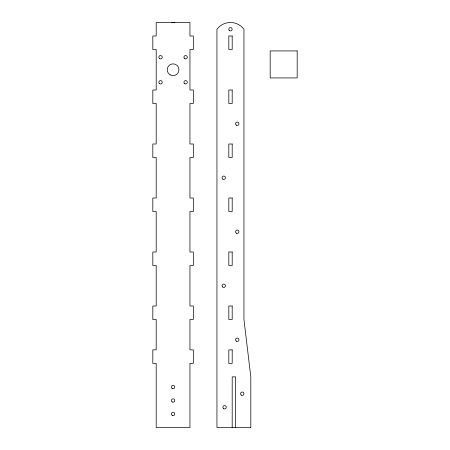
<?xml version="1.0" encoding="UTF-8"?>
<svg xmlns="http://www.w3.org/2000/svg" width="450" height="450" viewBox="0 0 450 450"><rect width="100%" height="100%" fill="white"/><g stroke="black" fill="none" stroke-linecap="round" stroke-linejoin="round"><path stroke-width="0.67" d="M171.523 22.551L189.951 22.5L189.951 36L193.326 36L193.326 49.5L189.951 49.5L189.951 90L193.326 90L193.326 103.5L189.951 103.5L189.951 144L193.326 144L193.326 157.5L189.951 157.5L189.951 198L193.326 198L193.326 211.5L189.951 211.5L189.951 252L193.326 252L193.326 265.5L189.951 265.5L189.951 306L193.326 306L193.326 319.5L189.951 319.5L189.951 349.875L193.326 349.875L193.326 363.375L189.951 363.375L189.951 427.5L156.195 427.5L156.195 363.375L152.82 363.375L152.82 349.875L156.195 349.875L156.195 319.5L152.82 319.5L152.82 306L156.195 306L156.195 265.5L152.82 265.5L152.82 252L156.195 252L156.195 211.5L152.82 211.5L152.82 198L156.195 198L156.195 157.5L152.82 157.5L152.82 144L156.195 144L156.195 103.5L152.82 103.5L152.82 90L156.195 90L156.195 49.5L152.82 49.5L152.82 36L156.195 36L156.195 22.5L173.07 22.5M173.199 22.5L174.881 22.567M235.626 427.5L235.626 376.875L232.194 376.875L232.194 427.5M232.194 36L228.819 36L228.819 49.5L232.194 49.5L232.194 36M297.18 50.923L270.18 50.923L270.18 77.923L297.18 77.923L297.18 50.923M232.194 90L228.819 90L228.819 103.5L232.194 103.5L232.194 90M232.194 144L228.819 144L228.819 157.5L232.194 157.5L232.194 144M232.194 198L228.819 198L228.819 211.5L232.194 211.5L232.194 198M232.194 252L228.819 252L228.819 265.5L232.194 265.5L232.194 252M232.194 306L228.819 306L228.819 319.5L232.194 319.5L232.194 306M232.194 349.875L228.819 349.875L228.819 363.375L232.194 363.375L232.194 349.875M250.813 427.5L216.951 427.5L216.951 29.25A16.875 16.875 0 0 1 243.951 29.25L243.951 319.5L250.813 376.875L250.813 427.5M159.351 83.475A1.688 1.688 0 0 0 162.174 82.716A1.688 1.688 0 0 0 160.104 80.651A1.688 1.688 0 0 0 159.351 83.475M184.759 58.68A1.688 1.688 0 0 0 187.29 57.223A1.688 1.688 0 0 0 184.759 55.761A1.688 1.688 0 0 0 184.759 58.68M170.117 74.863A5.906 5.906 0 0 0 178.976 69.75A5.906 5.906 0 0 0 170.117 64.637A5.906 5.906 0 0 0 170.117 74.863M159.699 58.68A1.688 1.688 0 0 0 162.231 57.223A1.688 1.688 0 0 0 159.699 55.761A1.688 1.688 0 0 0 159.699 58.68M184.759 83.739A1.688 1.688 0 0 0 187.29 82.277A1.688 1.688 0 0 0 184.759 80.82A1.688 1.688 0 0 0 184.759 83.739M172.226 401.963A1.688 1.688 0 0 0 174.757 400.5A1.688 1.688 0 0 0 172.226 399.037A1.688 1.688 0 0 0 172.226 401.963M172.226 388.463A1.688 1.688 0 0 0 174.757 387A1.688 1.688 0 0 0 172.226 385.537A1.688 1.688 0 0 0 172.226 388.463M172.226 415.463A1.688 1.688 0 0 0 174.757 414A1.688 1.688 0 0 0 172.226 412.537A1.688 1.688 0 0 0 172.226 415.463M229.607 30.713A1.688 1.688 0 0 0 232.138 29.25A1.688 1.688 0 0 0 229.607 27.787A1.688 1.688 0 0 0 229.607 30.713M236.413 125.212A1.688 1.688 0 0 0 238.944 123.75A1.688 1.688 0 0 0 236.413 122.288A1.688 1.688 0 0 0 236.413 125.212M222.913 179.213A1.688 1.688 0 0 0 225.444 177.75A1.688 1.688 0 0 0 222.913 176.287A1.688 1.688 0 0 0 222.913 179.213M236.413 233.213A1.688 1.688 0 0 0 238.944 231.75A1.688 1.688 0 0 0 236.413 230.287A1.688 1.688 0 0 0 236.413 233.213M222.564 286.942A1.688 1.688 0 0 0 225.382 286.189A1.688 1.688 0 0 0 223.318 284.119A1.688 1.688 0 0 0 222.564 286.942M236.413 341.213A1.688 1.688 0 0 0 238.944 339.75A1.688 1.688 0 0 0 236.413 338.287A1.688 1.688 0 0 0 236.413 341.213M223.729 408.713A1.688 1.688 0 0 0 226.26 407.25A1.688 1.688 0 0 0 223.729 405.787A1.688 1.688 0 0 0 223.729 408.713M241.386 395.151A1.688 1.688 0 0 0 243.917 393.694A1.688 1.688 0 0 0 241.386 392.231A1.688 1.688 0 0 0 241.386 395.151"/></g></svg>
